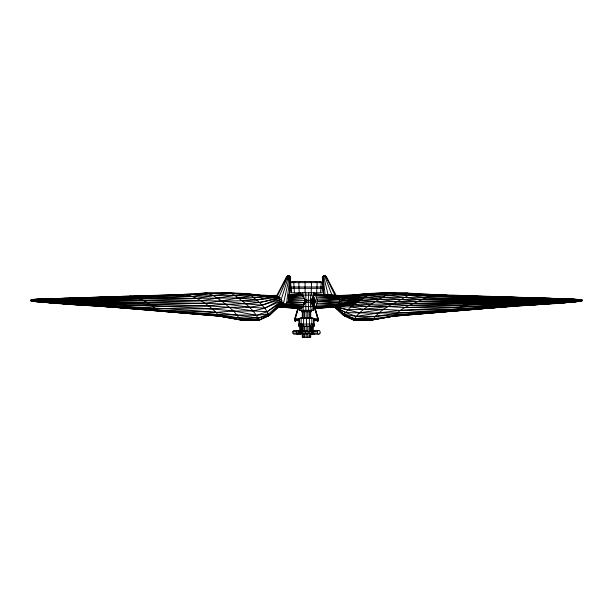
<?xml version="1.0" encoding="UTF-8"?>
<svg xmlns="http://www.w3.org/2000/svg" width="613" height="613" viewBox="0 0 613 613"><rect width="100%" height="100%" fill="white"/><g stroke="black" fill="none" stroke-linecap="round" stroke-linejoin="round"><path stroke-width="0.92" d="M298.945 324.078L298.945 318.553L301.328 317.749L311.657 317.749L314.04 318.553L314.04 324.078M302.462 333.916L302.462 325.909M308.017 311.672L308.017 310.316M309.228 333.242L309.228 331.38M309.757 311.672L309.757 310.316M310.998 311.672L310.998 310.316M311.343 311.672L311.343 310.316M311.55 333.242L311.55 331.38M311.557 310.316L311.557 311.672L301.427 311.672L301.427 310.316M313.097 333.242L313.097 331.38M317.457 318.147L317.457 321.388L317.955 321.388L317.963 318.147L313.511 302.247L313.044 302.431L317.457 318.147L317.963 318.147L313.044 302.431M322.744 281.566L322.859 277.459M305.81 292.753L305.856 310.316M299.504 293.849L300.722 293.773C306.063 296.14 306.132 306.132 300.745 308.515L277.865 306.983L280.723 304.876L281.857 300.661L264.77 308.186L253.146 310.983L233.637 310.998L216.251 312.392L157.196 309.971L65.177 304.148L35.202 301.55L30.696 300.554L41.768 302.125L68.487 304.102M323.656 294.976L322.377 277.911L323.082 276.287L324.522 275.704L326.292 276.586L336.185 295.466M330.277 295.152L314.638 294.493C318.116 298.156 318.178 305.826 313.458 308.454L336.284 306.944C340.981 305.113 340.33 297.052 335.794 295.382L348.736 295.512M289.045 298.761L290.6 277.911L289.259 275.858L286.692 276.586L276.8 295.466M288.631 301.343L290.6 277.911L290.156 277.084M313.151 296.999C315.956 298.569 315.956 303.764 313.136 305.32M277.16 296.355L286.57 277.352L287.934 276.555L289.589 276.555L290.217 276.869L290.47 278.739L288.746 279.566L286.715 278.739L286.409 277.084L287.083 276.478L286.263 278.187M334.614 296.914L334.951 295.251L325.901 276.478L324.338 275.919L326.292 276.586L326.714 277.911L325.901 276.478L324.859 276.256L323.733 276.478L322.377 277.911M455.788 309.963L454.969 310.952L393.791 316.185L372.528 319.94L353.701 320.055L343.701 315.465C348.989 306.01 359.302 301.542 367.593 295.313L367.9 294.156C394.328 290.876 420.847 294.462 447.306 295.152M297.742 308.431L295.022 318.147L295.022 321.388L295.527 321.388L295.527 318.147L298.462 307.672M299.29 325.128L299.941 324.2L300.654 324.476L300.194 326.055L299.29 325.128L300.194 326.055M299.941 326.055L300.6 325.128L299.941 324.2M299.466 333.234L298.807 332.307L299.466 331.388M298.998 332.966L301.358 332.966L301.358 331.656L298.998 331.656M298.301 307.672L295.022 318.147L295.527 318.147M281.122 299.734L287.819 278.677L289.321 276.026L288.286 275.819L288.125 276.256M331.825 296.324L331.71 294.562L324.859 276.256C324.921 275.352 323.212 275.651 323.733 276.478L328.216 295.251M278.708 297.926L286.984 278.118L288.784 276.44L290.164 276.586M312.837 297.688L313.979 295.106M263.682 295.772L213.293 295.596L192.62 296.447L43.837 299.405L30.696 300.554C41.347 297.221 54.365 299.68 65.629 298.332M314.308 292.753L314.308 295.106L311.933 300.278L306.017 300.278M283.581 302.485L281.704 302.293L268.655 313.887L256.579 315.304L233.637 310.998L212.519 308.937L155.579 308.446L64.694 303.787L35.202 301.55L31.96 300.232L30.696 300.554L34.558 299.565L42.228 299.083L130.262 296.125C140.63 297.895 150.553 303.604 158.008 310.952L219.186 316.185L240.449 319.948L259.284 320.055L269.276 315.465L281.704 302.293L283.612 302.324M344.33 313.887L343.701 315.465L354.575 318.691L373.509 318.599L393.791 316.185L516.307 305.902L558.795 303.381L577.775 301.542L582.35 300.554L578.427 299.565L566.121 298.975M254.571 319.71L259.284 320.055L269.345 315.327L281.244 303.841L304.148 304.615L286.386 302.776M192.398 294.133L48.795 298.776L54.465 299.788L83.039 299.382L92.632 303.228L96.739 305.849L219.285 316.047L240.449 319.948L259.376 319.879L253.146 310.983L246.028 303.933L234.825 295.359L231.009 293.389L227.569 292.776L205.232 293.045L184.743 294.378L30.796 300.577L37.332 300.638M322.208 288.302L323.089 286.991L323.089 282.631L289.895 282.631L289.895 286.991L290.777 288.302L290.777 292.753L322.208 292.753L322.208 288.302L290.777 288.302M35.025 300.853L30.903 300.608L56.373 300.355L65.177 304.148L96.678 305.902L219.285 316.047L259.376 319.879L240.449 319.948M300.807 334.146L293.665 334.146L292.907 333.074L292.907 331.549L293.665 330.476L299.941 330.476M300.684 323.426L301.374 324.407L301.374 325.787L300.684 326.767L300.608 330.645L299.918 331.618L299.918 333.005L300.608 333.978M299.703 330.645L301.581 330.645L301.581 326.767L302.278 325.787L302.278 324.407L301.581 323.426L299.703 323.426L299.014 324.407L299.014 325.787L299.703 326.767L299.703 330.645L299.014 331.618L299.014 333.005L299.703 333.978L307.527 333.916L308.186 331.648L307.527 330.706L300.73 330.706L300.73 333.916M303.129 330.706L302.462 331.648L305.918 331.648L306.584 330.706M313.067 325.787L312.377 326.767L312.301 330.645L311.611 331.618L310.707 331.618L310.699 325.909M310.707 331.618L311.396 330.645L313.281 330.645L313.281 326.767L313.971 325.787M318.239 330.476L317.48 331.549L313.504 331.549L314.262 330.476M300.14 324.078L300.608 323.426M334.453 306.883L344.345 314.377L356.306 316.408L379.095 312.822L400.212 310.416L457.321 309.052L559.202 303.19L577.775 301.542L582.143 300.132L572.205 298.983L429.567 294.968L409.109 293.765L386.634 293.512L367.9 294.156L338.728 298.11L316.929 299.121L339.265 299.611L365.348 297.075L383.156 297.144L425.79 297.872L477.343 299.757L556.995 300.998L582.089 300.615L580.036 300.523L581.982 300.094L582.35 300.554L578.32 299.88M372.612 293.497L367.003 293.566L338.728 298.11L316.431 297.236L337.924 296.845L367.003 293.566L385.408 292.776L386.634 293.512L407.745 293.045L409.109 293.765L429.115 296.117L572.542 299.336L582.143 300.132L579.331 299.504L578.427 299.565L582.181 300.577C524.314 300.316 466.447 298.087 408.641 295.19C396.312 302.868 381.317 307.642 372.528 319.94L353.609 319.879L343.64 315.327L335.043 307.029L343.701 315.465L334.284 306.745M122.202 307.757L42.021 302.247C39.079 300.516 33.11 298.393 31.301 300.332L30.65 300.546L33.439 299.719L36.121 299.88M290.217 276.869L290.447 278.118L289.819 278.677L287.819 278.677L286.57 277.352L286.692 276.586L287.98 276.233C289.282 274.953 288.892 278.777 288.746 279.566L283.206 304.86L286.447 304.171L289.819 278.677L288.784 276.44L287.321 276.026M574.473 300.631L573.538 300.968L581.99 300.646L559.968 302.638L558.795 303.381L563.063 301.657L572.718 299.106L579.653 299.573L570.987 302.263C495.955 307.213 420.886 314.99 345.617 312.538L334.805 306.99M334.391 306.554L344.345 314.377L354.575 318.691L375.424 316.346L516.882 305.504L547.853 304.178L553.018 302.04L564.818 298.922L572.718 299.106L566.535 299.366M325.158 295.313L323.082 276.287M506.453 296.999L429.567 294.968L429.115 296.117L425.79 297.872L404.687 307.565L400.212 310.416L393.791 316.185L390.941 316.316M264.747 316.814L269.276 315.465L281.244 303.841L303.65 305.91L280.723 304.876L276.455 308.224M394.749 315.097L455.045 311.044C462.892 303.657 473.887 301.627 483.419 297.313L582.289 300.554L578.427 299.565M269.276 315.465L280.723 304.876L302.983 306.983L280.049 305.726L278.463 306.577M287.727 275.858L287.152 276.869L288.11 277.888L290.118 277.459L287.98 276.233L288.102 276.869L289.535 276.869L289.075 276.003L288.24 276.003M304.515 317.749L303.604 318.553L303.604 324.078M273.965 310.339L280.049 305.726L301.925 308.017L279.007 306.561L300.745 308.515L277.651 307.006L284.233 307.251M281.857 300.661L267.291 311.657L256.579 315.304L218.266 314.615L158.008 310.952M63.79 303.458L65.131 304.178L96.118 305.32L218.266 314.615L239.507 318.001L258.433 318.086L269.345 315.327L264.77 308.186L259.537 302.531L251.307 295.642L248.51 294.056L245.982 293.566L227.569 292.776L136.592 297.535L56.373 300.355L200.727 300.768C226.71 300.906 252.924 301.987 278.547 296.761M518.085 304.508L516.246 305.849L455.045 311.044M322.821 276.586L324.698 275.819M281.704 302.293L267.291 311.657L253.146 310.983L229.683 307.305L208.658 305.941L31.002 300.654L53.783 303.19C49.048 299.864 37.86 297.428 30.842 300.132L33.654 299.504M578.733 299.941L582.35 300.554L571.255 299.696L425.79 297.872L408.641 295.19L386.213 294.945C375.01 302.715 361.203 307.979 353.701 320.055L343.64 315.327L345.456 315.787M300.194 324.2L299.481 324.476M312.791 326.055L313.251 325.787M313.036 326.055L313.504 325.787M559.186 303.09L577.906 301.481L581.936 300.669L550.895 302.745L463.803 305.144L408.863 305.351L392.236 304.117L375.34 301.657L356.743 302.577L338.292 305.565L316.423 305.09L338.989 304.332L359.609 300.699L375.34 301.657L417.3 301.481L470.531 302.263L554.995 301.496L582.089 300.615L549.194 303.458L460.202 307.09L404.687 307.565L387.937 306.577L367.57 306.5L353.893 304.584L336.284 306.944L314.622 307.818C403.477 299.596 492.959 306.393 581.99 300.646L572.603 301.343L570.987 302.263L521.625 305.09M30.696 300.554L34.558 299.565M280.877 299.504L264.77 308.186L249.583 307.236L229.683 307.305L212.519 308.937C152.116 305.013 91.406 304.309 31.048 300.669L39.362 301.167L41.768 302.125L35.202 301.55M577.775 301.542L571.209 302.063L578.136 301.358L572.542 301.535M276.509 307.849L278.179 306.99M323.396 276.555L322.407 277.352L322.515 278.739M302.845 317.749L301.152 318.553L301.152 324.078M259.284 320.055L269.345 315.327M312.002 300.424L313.603 300.424L313.94 301.228L312.806 302.362L312.002 302.025M268.655 313.887L258.433 318.086L216.251 312.392C154.637 306.883 92.624 306.079 31.048 300.669L41.998 301.289M280.333 297.979L262.149 305.174L249.583 307.236L225.73 304.048L204.788 303.305L30.949 300.623L35.661 300.945M301.726 317.749L299.519 318.553L299.519 324.078L298.585 324.078L298.585 326.254L299.182 326.254L299.182 324.078M280.792 299.351L262.149 305.174L246.028 303.933L221.577 300.929L204.788 303.305L149.472 304.033L63.737 303.236M30.75 300.562L32.336 300.569L30.849 300.592L31.96 300.232L31.002 300.094M278.624 297.006C256.334 306.799 231.975 302.201 208.658 305.941C160.644 306.852 112.677 304.876 64.694 303.787M71.185 298.247L103.444 297.175M280.294 297.841L259.537 302.531L242.288 300.768M83.039 299.382L238.58 297.903L256.793 299.987L277.451 295.504M329.089 295.083L331.71 294.562L334.951 295.251L336.353 296.508M571.668 301.895L581.906 300.692M365.317 293.895L367.003 293.566L367.9 294.156L386.213 294.945L421.552 299.688L473.933 300.983L554.995 301.496M561.018 300.086L400.91 299.596L362.475 298.899L339.395 302.845L317.09 301.167L339.265 299.611L367.9 294.156M256.793 299.987L277.651 296.025M401.239 315.419L393.699 316.047L372.528 319.94L353.609 319.879L373.509 318.599M69.369 298.232L188.482 294.868L205.232 293.045L209.056 293.65L213.293 295.596L221.577 300.929L251.307 295.642L277.191 295.382L254.066 297.68L238.58 297.903M381.968 293.389L385.408 292.776L396.519 293.298M372.428 319.771L393.699 316.047M317.09 301.167L339.495 301.228L365.348 297.075L396.565 301.811L413.07 303.351L556.995 300.998M406.22 293.29L416.127 293.956M576.028 301.19L581.99 300.646L573.622 301.167M339.265 299.611L367.593 295.313L386.213 294.945L386.634 293.512L408.641 295.19L409.109 293.765L564.19 298.776M549.194 303.458L520.199 303.772L400.212 310.416L383.669 309.304L359.609 312.829L334.851 306.761M36.55 300.018L30.849 300.592L35.562 299.765L31.455 300.125M581.936 300.669L573.538 300.968M480.469 296.37L521.64 297.918M288.769 296.822L302.968 295.297L288.884 296.033M288.141 298.401L303.81 296.776L288.738 297.351M288.838 295.612L301.902 294.271L288.815 295.091M339.495 301.228L362.475 298.899L338.989 304.332L316.921 303.205L339.395 302.845M288.639 275.919L289.259 275.858M254.066 297.68L277.421 295.397M392.236 304.117C366.03 308.032 339.495 305.78 313.197 308.454L317.909 308.01M37.523 300.309L30.903 300.608L34.573 300.546M353.609 319.879L355.502 319.702M288.432 300.064L304.385 298.6L288.309 298.929M288.708 294.853L300.722 293.773L288.608 294.608M319.802 307.841L324.522 307.412M329.25 306.99L331.143 306.822M579.546 300.692L582.036 300.623L575.653 300.638M403.124 315.266L408.779 314.791M410.664 314.638L516.246 305.849L548.29 303.787L543.57 303.902M582.036 300.623L575.392 300.676M30.895 300.209L34.244 299.941M472.968 308.661L474.876 308.515M481.557 308.01L485.373 307.718M489.189 307.427L497.779 306.776M503.503 306.339L505.411 306.194M512.093 305.688L514.958 305.466M304.669 300.722L306.569 300.592M311.32 300.263L315.113 300.002L311.542 299.918M313.458 308.454L336.284 306.944M483.182 308.101L485.075 307.971M490.737 307.588L495.465 307.266M498.3 307.075L516.307 305.902L522.912 302.722L537.724 298.508L563.025 299.642M379.248 299.42L359.609 300.699L338.292 305.565L315.634 306.669L337.365 306.462L356.743 302.577L371.447 304.002M304.5 299.581L306.377 299.466M312.017 299.106L314.837 298.922L312.147 298.868M438.969 311.925L442.732 311.695M446.502 311.465L454.969 310.952M38.688 299.435L46.611 299.236M549.24 303.236L555.501 302.891M312.53 298.117L314.385 298.025L312.592 297.995M570.734 301.443L572.603 301.343M38.512 300.631L30.949 300.623L33.363 300.83M512.146 305.573L514.974 305.42M52.534 299.282L78.05 298.048L80.564 298.631M571.699 301.78L577.906 301.481M56.932 298.845L65.484 298.485M50.565 298.891L75.79 297.872M404.687 307.565L522.912 302.722L550.895 302.745M368.16 293.918L372.765 293.742M521.556 305.144L547.853 304.178M82.824 298.232L84.717 298.163M99.865 297.604L103.651 297.466M115.949 297.014L122.577 296.769M199.095 293.918L201.003 293.857M50.94 298.83L65.737 298.37M70.357 298.224L74.978 298.087M548.306 303.91L518.023 304.83L396.626 313.274L375.424 316.346L356.306 316.408L345.617 312.538L335.311 307.006M58.304 300.983L139.864 298.929L192.62 296.447L209.056 293.65L245.982 293.566L260.05 295.152M520.353 303.228L522.207 303.182M110.125 297.006L122.523 296.692M62.281 298.845L65.062 298.769M47.285 298.937L40.443 299.336M130.262 296.125L141.657 295.872M146.4 295.772L160.637 295.458M174.874 295.152L179.617 295.045M39.447 300.968L31.002 300.654L44.182 301.765M60.135 301.642L143.105 300.493L196.696 298.477L213.293 295.596L231.009 293.389L274.164 295.78M338.828 295.887L315.649 295.65L337.924 296.845L363.524 294.156L335.066 295.795M61.967 302.385L146.369 302.232L200.727 300.768L234.825 295.359L248.51 294.056L253.246 294.554M30.796 300.577L32.336 300.569M288.501 300.646L304.646 300.615M289.895 286.991L323.089 286.991M302.868 292.753L302.868 295.106L314.308 295.106M39.362 301.167L31.002 300.654M306.017 302.178L311.933 302.178L313.741 306.607L313.741 310.316L299.244 310.316L299.244 308.462M313.741 306.607L303.129 306.607L303.129 310.316M298.945 318.553L314.04 318.553M298.945 318.867L294.577 318.867L294.577 320.668L298.945 320.668M314.04 318.867L318.408 318.867L318.408 320.668L314.04 320.668M294.577 319.319L299.343 319.319M313.641 319.319L318.408 319.319M294.577 320.216L299.343 320.216M313.641 320.216L318.408 320.216M302.04 324.078L314.4 324.078L314.4 326.254L300.899 326.254M301.374 324.407L302.278 324.407M301.374 325.787L302.278 325.787M299.703 326.767L301.581 326.767M310.707 325.787L311.396 326.767L313.281 326.767M307.404 331.38L313.641 331.38L313.641 333.242L307.404 333.242M292.907 331.549L296.884 331.549M298.807 332.307L301.167 332.307M306.584 333.916L305.918 332.974L302.462 332.974L303.129 333.916M292.907 333.074L296.884 333.074L297.642 334.146M299.014 333.005L299.918 333.005M313.504 334.146L313.504 333.074L317.48 333.074L318.239 334.146M310.523 333.916L313.281 333.978M559.002 300.531L417.3 301.481L367.593 295.313M383.669 309.304L348.046 309.665L335.119 306.983M553.018 302.04L525.441 301.91L408.863 305.351L387.937 306.577L363.731 309.266L351.073 306.806M287.42 302.393L304.561 302.676L287.535 301.167M574.634 300.891L579.116 300.975M205.232 293.045L218.09 293.328M303.435 303.151L305.335 303.197M311.979 303.343L314.829 303.404L312.032 303.09M545.601 298.209L483.787 296.523L483.419 297.313L429.567 294.968L428.242 294.378M304.408 299.742L306.194 299.788M304.684 300.899L306.592 300.952M311.381 301.067L315.212 301.167M304.623 302.071L306.531 302.125M311.297 302.24L315.113 302.332L311.312 301.88M40.443 301.535L34.849 301.358L47.63 302.393M64.679 303.91L68.464 304.025M564.818 298.922L537.195 297.864M528.283 297.803L540.612 298.224M547.248 298.424L560.52 298.837M580.036 300.523L582.135 300.592L581.17 300.447M572.542 299.336L579.331 299.504M312.507 304.24L314.377 304.309L312.546 304.125M509.296 297.106L523.54 297.627M524.475 298.018L564.604 299.205M452.072 295.343L462.554 295.765M472.087 296.148L477.811 296.378M311.956 304.891L313.802 304.96L312.017 304.799M288.003 307.404L293.65 307.626M547.47 298.286L561.485 298.853M491.013 296.922L492.89 296.999M65.131 304.178L91.406 305.305L85.628 304.967M577.293 300.393L575.454 300.309L579.139 300.393M534.927 298.048L538.712 298.232M548.16 298.692L551.003 298.83M49.921 301.657L53.553 302.332M73.246 304.347L79.912 304.684M31.079 300.692L41.286 301.78M281.306 306.799L284.148 306.967M291.727 307.419L293.619 307.534M54.841 302.929L49.438 302.531M166.414 311.619L96.103 305.504L99.881 305.726M313.879 294.447L332.277 295.612M168.299 311.741L173.012 312.055M176.782 312.308L180.551 312.561M186.199 312.944L188.084 313.074M314.124 293.903L330.215 294.999M35.079 301.45L41.309 301.895M125.979 308.032L129.757 308.308M134.485 308.653L137.32 308.86M227.569 292.776L234.948 293.359M239.553 293.719L242.319 293.941M96.103 305.504L99.919 305.803M104.685 306.178L107.551 306.4M112.325 306.776L115.183 306.998M577.254 300.086L578.887 300.232M576.68 300.401L582.135 300.592L577.707 300.171M314.109 293.941L320.576 294.524M323.35 294.769L326.124 295.014M335.564 295.397L339.303 295.765M303.397 303.228L305.228 303.404M335.794 295.382L339.495 295.75M255.146 294.753L258.939 295.152M304.584 302.24L306.446 302.454M219.186 316.185L225.645 316.952M227.492 317.174L229.331 317.396M304.669 301.083L306.569 301.305M184.743 294.378C198.129 297.09 210.443 305.787 219.285 316.047L240.549 319.771L233.637 310.998L221.577 300.929M245.982 293.566L251.636 294.478M579.538 299.719L582.089 300.209M581.024 300.232L582.235 300.562L581.683 300.332M311.258 317.749L313.465 318.553L313.465 324.078M325.051 276.555L326.415 277.352M51.661 302.24L53.783 303.19M310.14 317.749L311.825 318.553L311.825 324.078M308.469 317.749L309.381 318.553L309.381 324.078M325.258 275.858L325.832 276.869M157.166 310.301L157.932 311.044M313.504 333.074L314.262 334.146M311.611 333.005L312.301 333.978M310.707 333.005L311.396 333.978M327.127 278.754L327.955 280.432M302.868 295.106L303.236 296.83M323.204 287.213L323.358 289.098M323.511 290.983L323.817 294.753M321.312 282.631L321.312 281.551L291.673 281.551L291.673 282.631M321.266 282.631L320.484 292.753M319.687 281.551L319.687 282.631M317.48 331.549L317.48 333.074M317.197 282.631L316.63 292.753M316.055 281.551L316.055 282.631M313.795 324.078L313.795 326.254M313.504 330.476L313.504 331.549M313.45 292.753L313.45 295.106L311.335 300.278L311.335 302.178L312.952 306.607L312.952 310.316M312.086 324.078L312.086 326.254M311.504 282.631L311.235 292.753M311.534 292.753C309.757 298.906 310.262 304.079 311.174 310.316M311.396 326.767L311.396 330.645M310.967 281.551L310.967 282.631M310.699 311.672L310.699 317.373M310.699 333.503L310.699 337.296L302.286 337.296L302.286 333.503M310.523 311.672L310.523 317.373M310.523 325.909L310.523 331.602M310.523 333.503L310.523 337.296M310.239 311.672L310.239 317.373M310.239 325.909L310.239 331.602M310.239 333.503L310.239 337.296M309.519 324.078L309.519 326.254M309.205 311.672L309.205 317.373M309.205 325.909L309.205 331.602M309.205 333.503L309.205 337.296M308.852 292.753L308.132 300.278L308.684 310.316M307.764 311.672L307.764 317.373M307.764 325.909L307.764 331.602M307.764 333.503L307.764 337.296M306.492 317.749L306.492 326.254M306.125 311.672L306.125 317.373M306.125 325.909L306.125 330.652M306.125 333.503L306.125 337.296M306.048 310.316L306.048 311.672M305.918 331.648L305.918 332.974M305.197 281.551L305.197 282.631M305.113 292.753L305.036 282.631M304.538 311.672L304.538 317.373M304.538 325.909L304.538 330.652M304.538 333.503L304.538 337.296M304.148 310.316L304.148 311.672M303.466 324.078L303.466 326.254M303.259 311.672L303.259 317.373M303.259 325.909L303.259 330.652M303.259 333.503L303.259 337.296M302.6 310.316L302.6 311.672M302.462 311.672L302.462 317.373M302.462 333.503L302.462 337.296M302.286 311.672L302.286 317.373M302.286 325.909L302.286 330.652M301.642 310.316L301.642 311.672M300.914 308.462L300.914 310.316M300.477 292.753L300.477 294.317M299.627 281.551L299.627 282.631M299.55 308.462L299.55 310.316M299.205 292.753L298.799 282.631M299.006 292.753L299.006 294.317M298.677 292.753L298.677 294.317M298.209 330.476L298.209 334.146M296.884 330.476L296.884 334.146M295.098 281.551L295.098 282.631M294.409 292.753L293.734 282.631M292.309 281.551L292.309 282.631M291.451 292.753L290.608 282.631M289.206 276.471L288.355 276.471L289.206 276.471M320.078 333.074L319.319 334.146L312.178 334.146L312.178 330.476L319.319 330.476L320.078 331.549L320.078 333.074"/></g></svg>
